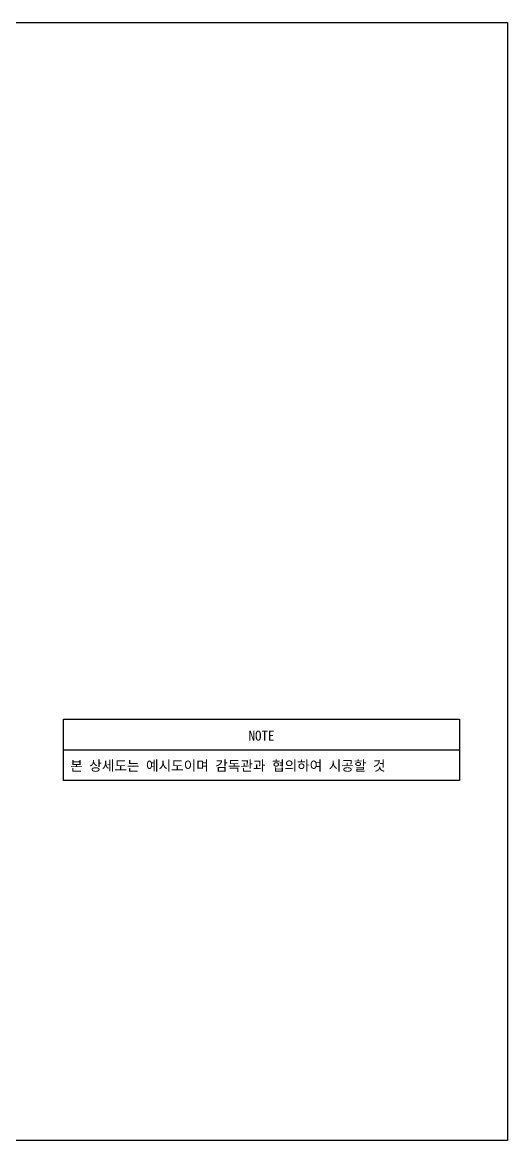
# Model space of a CAD drawing. Header units: millimetres. Extents: x -6 to 705, y -10 to 538.
# Drawn here: x 468 to 705, y -10 to 538 of the extents above; entities that cross this region are included whole.
import ezdxf

# ---------------------------------------------------------------- set-up
doc = ezdxf.new("R2010")
doc.units = ezdxf.units.MM
doc.styles.add('굴림', font='GulimChe.ttf')

msp = doc.modelspace()

# ---------------------------------------------------------------- linework, layer by layer
msp.add_line((487.88, 181.61), (681.68, 181.61))
at = {"color": 7}
msp.add_lwpolyline([(705.24, -9.64), (-5.62, -9.64), (-5.62, 537.62), (705.24, 537.62)], close=True, dxfattribs=at)
msp.add_lwpolyline([(681.68, 166.65), (487.88, 166.65), (487.88, 196.57), (681.68, 196.57)], close=True)

# ---------------------------------------------------------------- texts
at = {"char_height": 4.9, "style": '굴림'}
for s, width, insert, attachment_point in [('NOTE', 276.858, (584.78, 188.51), 5), ('본 상세도는 예시도이며 감독관과 협의하여 시공할 것', 204.1489, (491.17, 173.54), 4)]:
    msp.add_mtext_dynamic_manual_height_columns(s, width=width, gutter_width=20, heights=[20.54], dxfattribs=dict(at, insert=insert, attachment_point=attachment_point))

doc.saveas('drawing.dxf')
